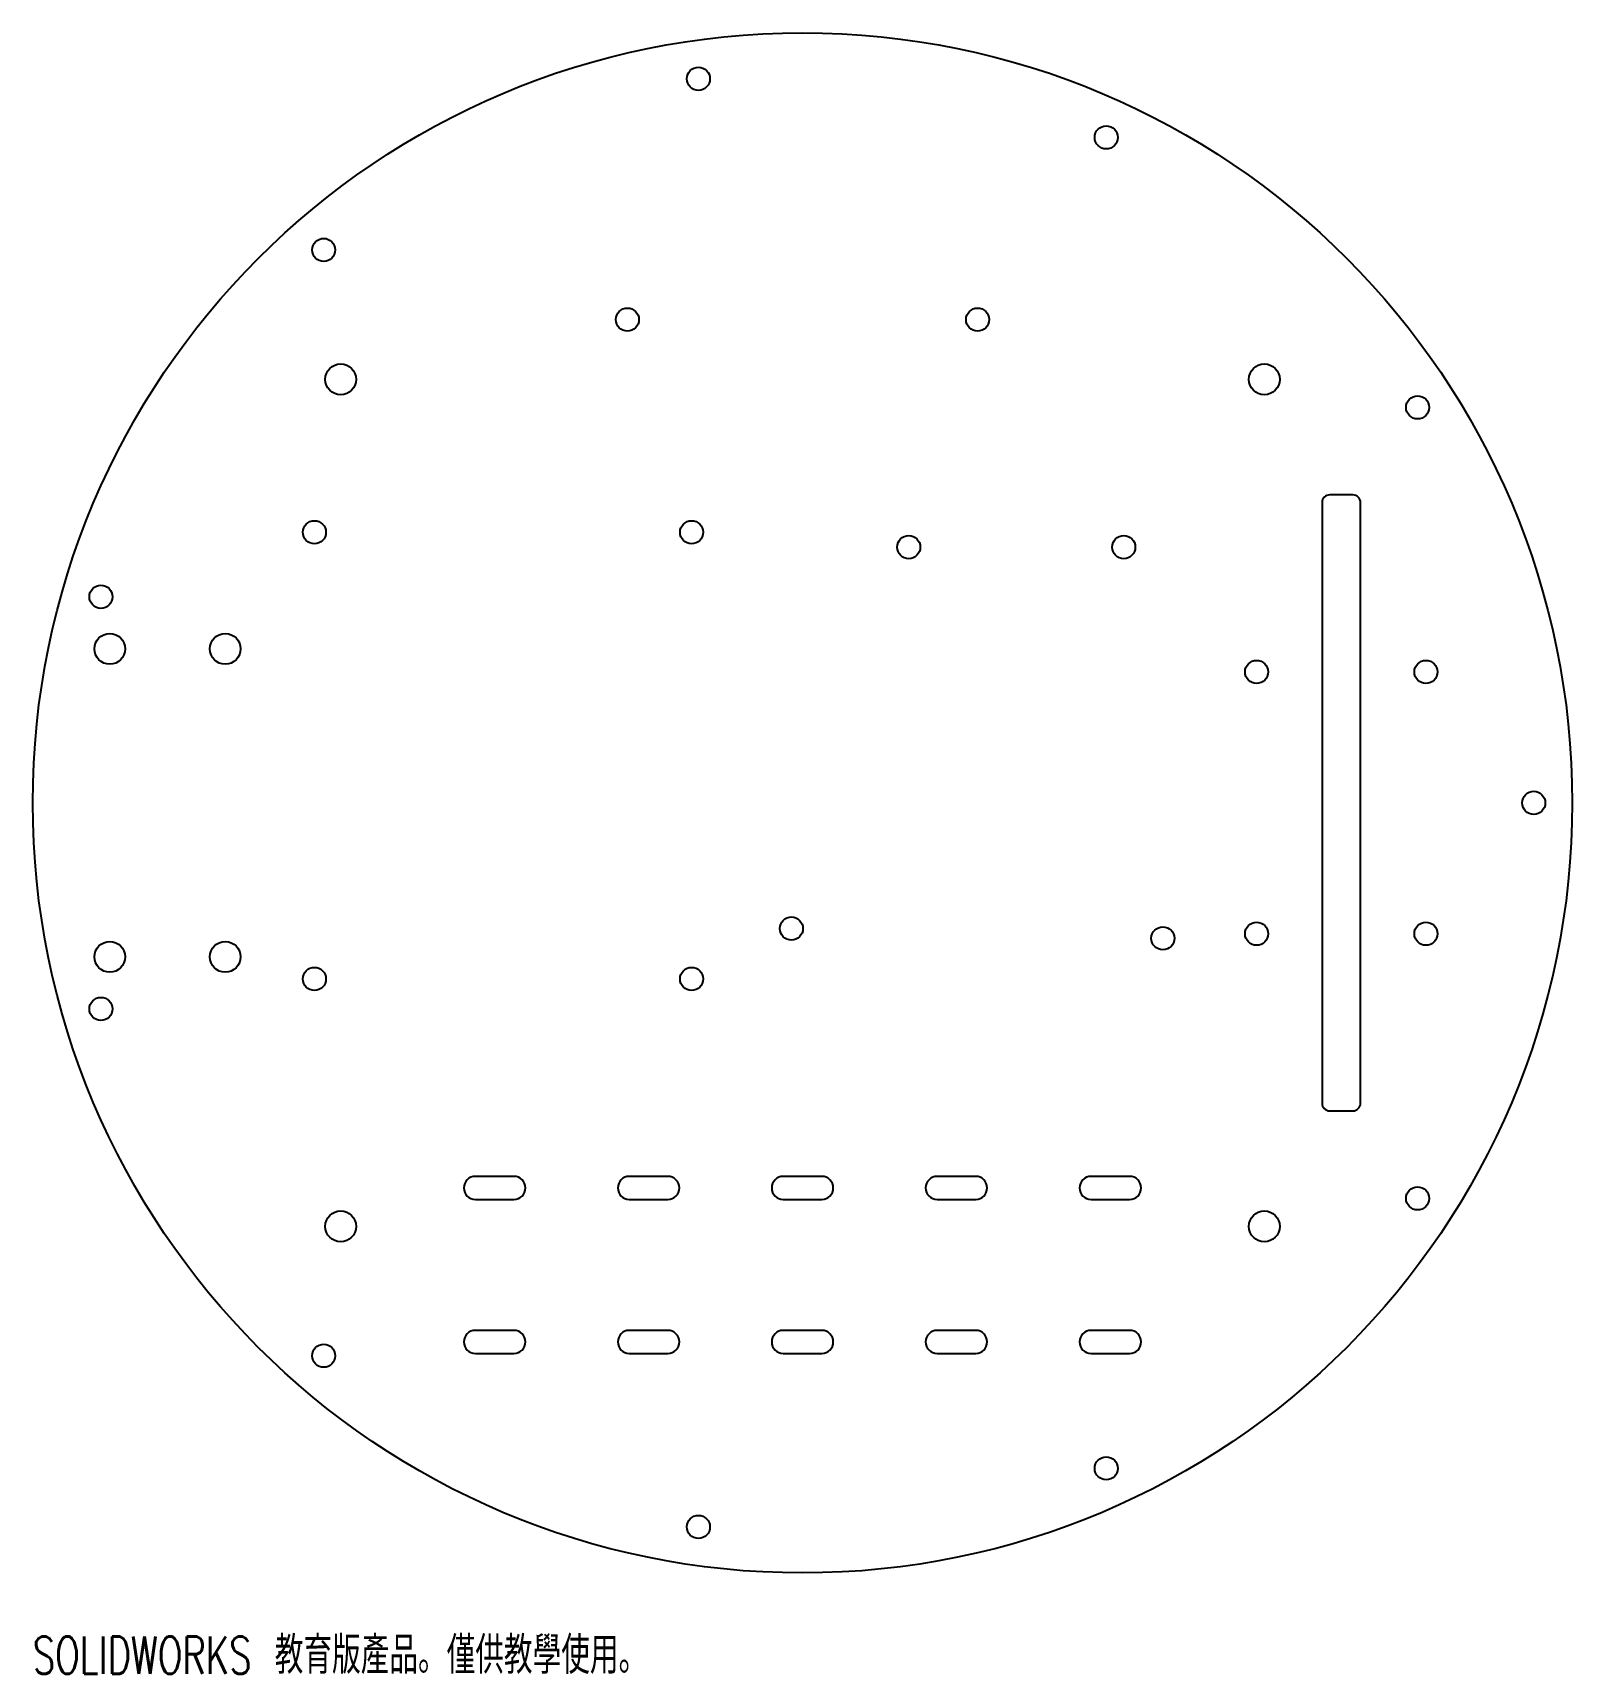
# Model space of a CAD drawing. Header units: millimetres. Extents: x -100 to 100, y -113 to 100.
import ezdxf

# ---------------------------------------------------------------- set-up
doc = ezdxf.new("R2010")
doc.units = ezdxf.units.MM
doc.styles.add('SLDTEXTSTYLE0', font='TXT', dxfattribs={"width": 0.7, "bigfont": 'bigfont'})

msp = doc.modelspace()

# ---------------------------------------------------------------- linework, layer by layer
at = {"color": 7, "linetype": 'Continuous', "lineweight": 25}
for p, q in [((67.5, 39), (67.5, -39)), ((71.5, 40), (68.5, 40)), ((72.5, -39), (72.5, 39)), ((68.5, -40), (71.5, -40)), ((-37.5, -48.5), (-42.5, -48.5)), ((-17.5, -48.5), (-22.5, -48.5)), ((2.5, -48.5), (-2.5, -48.5)), ((22.5, -48.5), (17.5, -48.5)), ((42.5, -48.5), (37.5, -48.5)), ((-42.5, -51.5), (-37.5, -51.5)), ((-22.5, -51.5), (-17.5, -51.5)), ((-2.5, -51.5), (2.5, -51.5)), ((17.5, -51.5), (22.5, -51.5)), ((37.5, -51.5), (42.5, -51.5)), ((-37.5, -68.5), (-42.5, -68.5)), ((-17.5, -68.5), (-22.5, -68.5)), ((2.5, -68.5), (-2.5, -68.5)), ((22.5, -68.5), (17.5, -68.5)), ((42.5, -68.5), (37.5, -68.5)), ((-42.5, -71.5), (-37.5, -71.5)), ((-22.5, -71.5), (-17.5, -71.5)), ((-2.5, -71.5), (2.5, -71.5)), ((17.5, -71.5), (22.5, -71.5)), ((37.5, -71.5), (42.5, -71.5))]:
    msp.add_line(p, q, dxfattribs=at)
for centre, radius in [((0, 0), 100), ((-13.52, 94.03), 1.5), ((39.46, 86.42), 1.5), ((-62.21, 71.8), 1.5), ((-22.75, 62.76), 1.5), ((22.75, 62.76), 1.5), ((-60, 55), 2), ((60, 55), 2), ((79.92, 51.36), 1.5), ((-63.41, 35.14), 1.5), ((-14.41, 35.14), 1.5), ((13.8, 33.21), 1.5), ((41.74, 33.21), 1.5), ((-91.15, 26.76), 1.5), ((-90, 20), 2), ((-75, 20), 2), ((59, 17), 1.5), ((81, 17), 1.5), ((95, 0), 1.5), ((-1.44, -16.32), 1.5), ((46.82, -17.59), 1.5), ((59, -17), 1.5), ((81, -17), 1.5), ((-90, -20), 2), ((-75, -20), 2), ((-63.41, -22.86), 1.5), ((-14.41, -22.86), 1.5), ((-91.15, -26.76), 1.5), ((79.92, -51.36), 1.5), ((-60, -55), 2), ((60, -55), 2), ((-62.21, -71.8), 1.5), ((39.46, -86.42), 1.5), ((-13.52, -94.03), 1.5)]:
    msp.add_circle(centre, radius, dxfattribs=at)
for centre, radius, start, end in [((68.5, 39), 1, 90, 180), ((71.5, 39), 1, 0, 90), ((68.5, -39), 1, 180, 270), ((71.5, -39), 1, 270, 0), ((-42.5, -50), 1.5, 90, 270), ((-37.5, -50), 1.5, 270, 90), ((-22.5, -50), 1.5, 90, 270), ((-17.5, -50), 1.5, 270, 90), ((-2.5, -50), 1.5, 90, 270), ((2.5, -50), 1.5, 270, 90), ((17.5, -50), 1.5, 90, 270), ((22.5, -50), 1.5, 270, 90), ((37.5, -50), 1.5, 90, 270), ((42.5, -50), 1.5, 270, 90), ((-42.5, -70), 1.5, 90, 270), ((-37.5, -70), 1.5, 270, 90), ((-22.5, -70), 1.5, 90, 270), ((-17.5, -70), 1.5, 270, 90), ((-2.5, -70), 1.5, 90, 270), ((2.5, -70), 1.5, 270, 90), ((17.5, -70), 1.5, 90, 270), ((22.5, -70), 1.5, 270, 90), ((37.5, -70), 1.5, 90, 270), ((42.5, -70), 1.5, 270, 90)]:
    msp.add_arc(centre, radius, start, end, dxfattribs=at)

# ---------------------------------------------------------------- texts
at = {"color": 7, "linetype": 'Continuous', "insert": (-100, -108.27), "char_height": 4.83362, "attachment_point": 1, "style": 'SLDTEXTSTYLE0'}
msp.add_mtext('SOLIDWORKS \\M+18BB3\\M+188E7\\M+194C5產\\M+19569\\M+18142\\M+18BCD\\M+18B9F\\M+18BB3\\M+19B7B\\M+18E67\\M+19770\\M+18142', dxfattribs=at)

doc.saveas('drawing.dxf')
